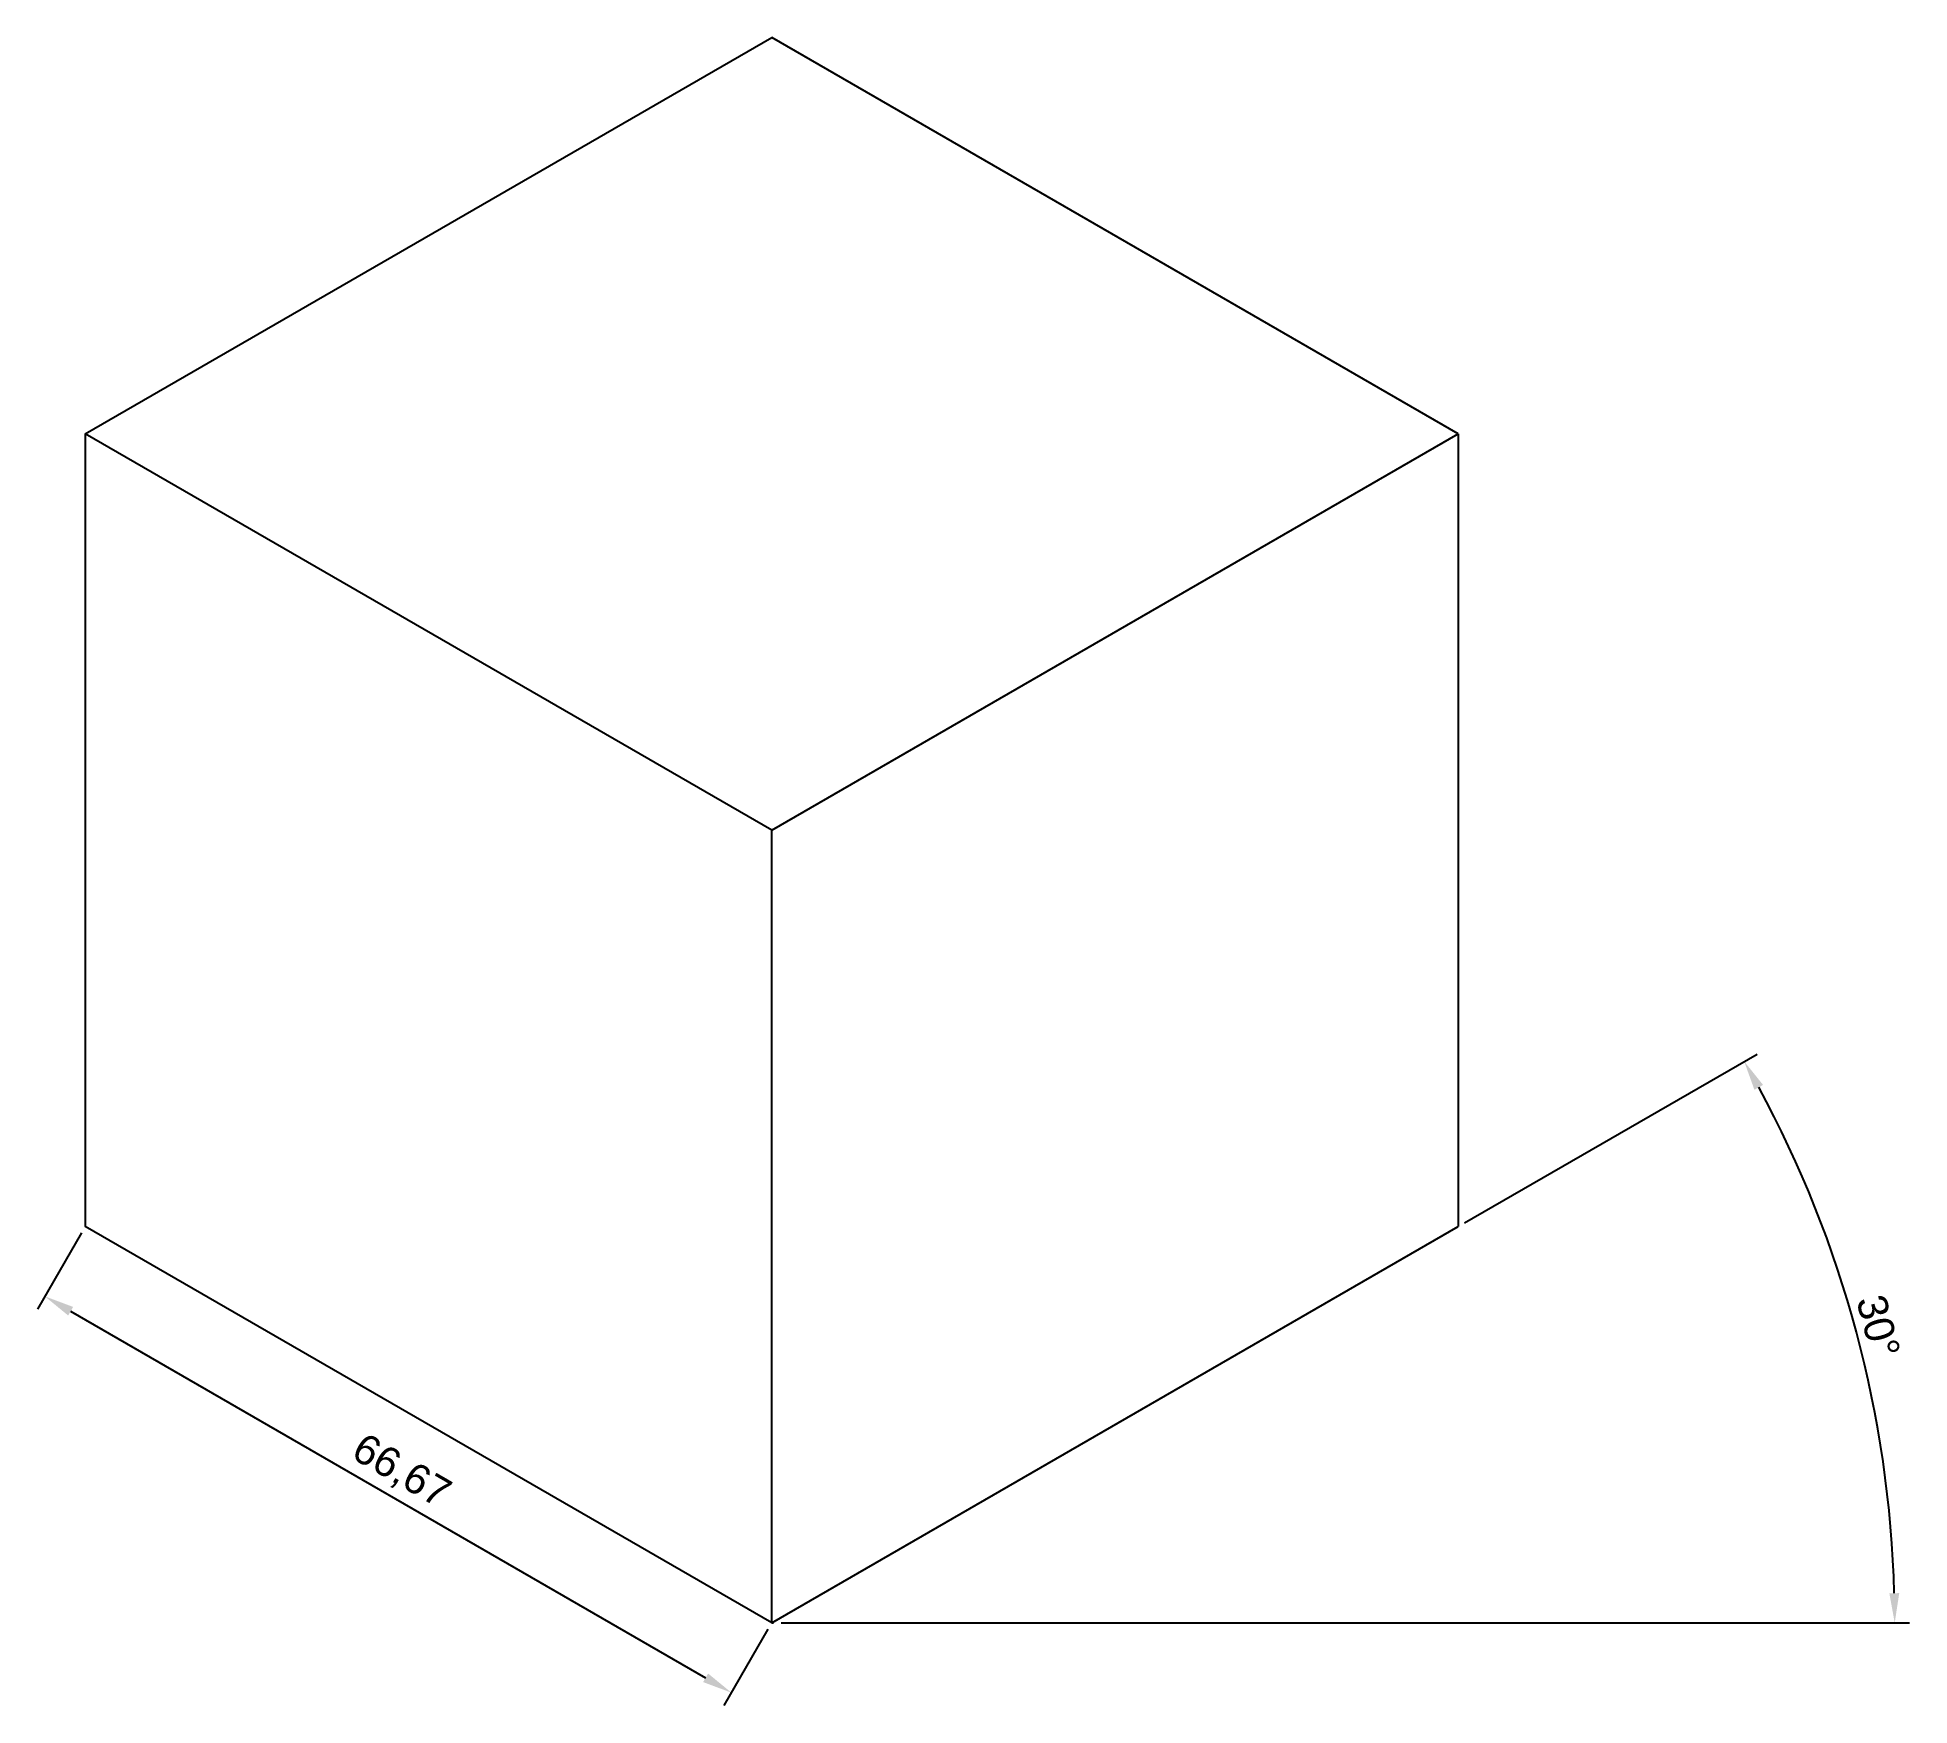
# Model space of a CAD drawing. Header units: millimetres. Extents: x 2689 to 2846, y 1499 to 1640.
import ezdxf

# ---------------------------------------------------------------- set-up
doc = ezdxf.new("R2010")
doc.units = ezdxf.units.MM
doc.layers.add('cotagem', color=2, linetype='Continuous')
doc.styles.get("Standard").update_dxf_attribs({"font": 'arial.ttf'})
doc.dimstyles.new('ISO-25', dxfattribs={"dimtxt": 2.5, "dimasz": 2.5, "dimexe": 1.25, "dimexo": 0.625, "dimtad": 1, "dimtxsty": 'Standard', "dimcen": 2.5, "dimadec": 0, "dimazin": 0, "dimtfac": 1, "dimtmove": 0, "dimatfit": 3, "dimfxl": 1, "dimarcsym": 0})

# ---------------------------------------------------------------- blocks, each defined once
blk = doc.blocks.new('*D2')
at = {"layer": 'cotagem', "color": 0, "lineweight": -2, "transparency": 16777216}
for p, q in [((2692.76, 1539.04), (2689.06, 1532.63)), ((2691.85, 1532.46), (2745.25, 1501.63)), ((2750.49, 1505.71), (2746.79, 1499.3))]:
    blk.add_line(p, q, dxfattribs=at)
at = {"layer": 'cotagem', "color": 0, "transparency": 16777216}
for points in [[(2692.06, 1532.82), (2691.64, 1532.1), (2689.68, 1533.71)], [(2745.46, 1501.99), (2745.04, 1501.27), (2747.42, 1500.38)]]:
    blk.add_solid(points, dxfattribs=at)
at = {"layer": 'Defpoints', "color": 0, "transparency": 16777216}
for p in [(2693.07, 1539.58), (2750.81, 1506.25), (2747.42, 1500.38)]:
    blk.add_point(p, dxfattribs=at)
at = {"layer": 'cotagem', "color": 0, "transparency": 16777216, "insert": (2719.61, 1518.89), "char_height": 2.5, "attachment_point": 5, "rotation": 330}
blk.add_mtext('66,67', dxfattribs=at)
blk = doc.blocks.new('*D3')
at = {"layer": 'cotagem', "color": 0, "lineweight": -2, "transparency": 16777216}
for p, q in [((2809.08, 1539.89), (2833.68, 1554.09)), ((2751.59, 1506.25), (2846.5, 1506.25))]:
    blk.add_line(p, q, dxfattribs=at)
blk.add_arc((2750.81, 1506.25), 94.44, 1.5167, 28.4833, dxfattribs=at)
at = {"layer": 'cotagem', "color": 0, "transparency": 16777216}
for points in [[(2833.45, 1551.08), (2834.18, 1551.49), (2832.59, 1553.47)], [(2845.63, 1508.75), (2844.8, 1508.74), (2845.25, 1506.25)]]:
    blk.add_solid(points, dxfattribs=at)
at = {"layer": 'Defpoints', "color": 0, "transparency": 16777216}
for p in [(2808.54, 1539.58), (2843.81, 1522.65), (2750.81, 1506.25), (2750.81, 1506.25), (2750.96, 1506.25)]:
    blk.add_point(p, dxfattribs=at)
at = {"layer": 'cotagem', "color": 0, "transparency": 16777216, "insert": (2843.87, 1531.18), "char_height": 2.5, "attachment_point": 5, "rotation": 285}
blk.add_mtext('30°', dxfattribs=at)

msp = doc.modelspace()

# ---------------------------------------------------------------- linework, layer by layer
for p, q in [((2693.07, 1606.247), (2750.805, 1639.58)), ((2808.54, 1606.247), (2750.805, 1639.58)), ((2750.805, 1572.913), (2693.07, 1606.247)), ((2693.07, 1606.247), (2693.07, 1539.58)), ((2750.805, 1572.913), (2808.54, 1606.247)), ((2808.54, 1606.247), (2808.54, 1539.58)), ((2750.805, 1506.247), (2750.805, 1572.913)), ((2750.805, 1506.247), (2693.07, 1539.58)), ((2750.805, 1506.247), (2808.54, 1539.58))]:
    msp.add_line(p, q)
at = {"layer": 'cotagem'}
msp.add_line((2750.805, 1506.247), (2750.961, 1506.247), dxfattribs=at)

# ---------------------------------------------------------------- dimensions: what is measured, and where the dimension line sits
dim = msp.add_angular_dim_2l(base=(2843.813, 1522.647), line1=((2750.805, 1506.247), (2808.54, 1539.58)), line2=((2750.805, 1506.247), (2750.961, 1506.247)), dimstyle='ISO-25', dxfattribs=at)
dim.commit()
dim.dimension.update_dxf_attribs({"geometry": '*D3', "text_midpoint": (2843.867, 1531.183)})
dim = msp.add_aligned_dim(p1=(2693.07, 1539.58), p2=(2750.805, 1506.247), distance=-6.776, dimstyle='ISO-25', dxfattribs=at)
dim.commit()
dim.dimension.update_dxf_attribs({"geometry": '*D2', "text_midpoint": (2719.614, 1518.888)})

doc.saveas('drawing.dxf')
